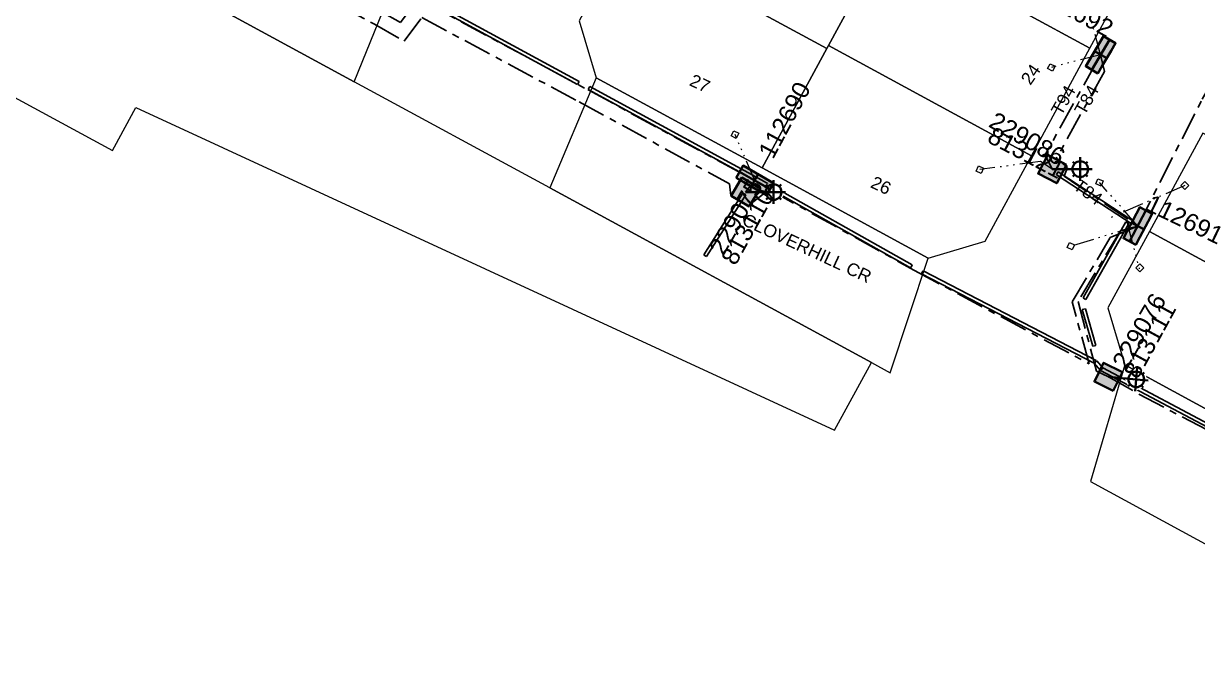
# Model space of a CAD drawing. Header units: metres. Extents: x 293418 to 294566, y 6233478 to 6234177.
# Drawn here: x 293502.3 to 293670.1, y 6233555.2 to 6233645.8 of the extents above; entities that cross this region are included whole.
import ezdxf
from ezdxf.enums import TextEntityAlignment as Align

# ---------------------------------------------------------------- set-up
doc = ezdxf.new("R2010")
doc.units = ezdxf.units.M
doc.linetypes.add('Cable Exist UG', pattern=[7, 4, -1, 1, -1])
doc.linetypes.add('PHANTOMX2', pattern=[6.6, 3, -0.75, 0.2, -0.75, 0.2, -0.75, 0.2, -0.75])
doc.layers.get('0').update_dxf_attribs({"color": 6})
for name, color, linetype, lineweight in [('_User_LV_Exist', 5, 'Continuous', 35), ('Cadastre Land Parcels_SP_EXT', 118, 'Continuous', 15), ('Cadastre Roads_SP_EXT', 218, 'Continuous', 15), ('Mains_LV_EXT', 163, 'Continuous', 25), ('Mains_LV_SL_EXT', 135, 'Continuous', 25), ('Services_SP_EXT', 42, 'PHANTOMX2', 20)]:
    doc.layers.add(name, color=color, linetype=linetype, lineweight=lineweight)
for name, color, linetype in [('Duct_SP_EXT', 30, 'Continuous'), ('Equip_SP_SL_EXT', 7, 'Continuous'), ('SupportsUG_SP_LV_EXT', 7, 'Continuous'), ('SupportsUG_SP_LV_SL_EXT', 7, 'Continuous')]:
    doc.layers.add(name, color=color, linetype=linetype)
doc.layers.add('Features_HIDE', color=1, linetype='Continuous', plot=False)
doc.styles.add('COLUMN_LABEL', font='arial.ttf', dxfattribs={"height": 2})
doc.styles.add('iecARIAL', font='arial.ttf', dxfattribs={"height": 2})
doc.styles.add('POLE_LABEL', font='arial.ttf', dxfattribs={"height": 2})
doc.styles.add('SL_LABEL', font='arial.ttf', dxfattribs={"height": 2})
doc.styles.get("Standard").update_dxf_attribs({"font": 'arial.ttf'})

# ---------------------------------------------------------------- blocks, each defined once
blk = doc.blocks.new('SL_LANTERN_EXT')
at = {"flags": 9}
for tag, p in [('LRATECODE', (-7.4, 0)), ('LOUTREACHVOCAB', (-7.2, 0)), ('LOUTREACH', (-7, 0)), ('LANTNUMBER', (-6.6, 0)), ('LNEW', (-6.4, 0)), ('LMASTVOCAB', (-6.2, 0)), ('LMAST', (-6, 0)), ('LLAMPVOCAB', (-5.8, 0)), ('LLAMP', (-5.6, 0)), ('LEXIST', (-5.4, 0)), ('LCHARGE3PERCENT', (-5.2, 0)), ('LCHARGE3', (-5, 0)), ('LCHARGE2PERCENT', (-4.8, 0)), ('LCHARGE2', (-4.6, 0)), ('LCHARGE1PERCENT', (-4.4, 0)), ('LCHARGE1', (-4.2, 0)), ('LCATEGORY', (-4, 0)), ('LBRACKETVOCAB', (-3.8, 0)), ('LBRACKET', (-3.6, 0)), ('LKINGHEIGHT', (-3.4, 0)), ('CREPLACE', (-3.2, 0)), ('CREMOVE', (-3, 0)), ('CNUMBER', (-2.8, 0)), ('CNEW', (-2.6, 0)), ('CEXIST', (-2.4, 0)), ('USAGE', (-2.2, 0)), ('STATE', (-2, 0)), ('OWNED_BY', (-1.8, 0)), ('ORIENTATION', (-1.6, 0)), ('OPERATING_VOLTAGE', (-1.4, 0)), ('NO_PHASES', (-1.2, 0)), ('LANTERN_TYPE', (-1, 0)), ('LANTERN_PURPOSE', (-0.8, 0)), ('CONTROL_TYPE', (-0.6, 0)), ('CONSTRUCTED_VOLTAGE', (-0.4, 0))]:
    blk.add_attdef(tag, text='', height=0.001, rotation=270, dxfattribs=at).set_placement(p, align=Align.MIDDLE_LEFT)
at = {"style": 'SL_LABEL', "flags": 9}
blk.add_attdef('STREET_CODE', text='', height=0.001, rotation=270, dxfattribs=at).set_placement((0, 0), align=Align.MIDDLE_LEFT)
at = {"flags": 1}
blk.add_attdef('Z', (0, 0), '', height=0.001, rotation=270, dxfattribs=at)
at = {"width": 0.9}
blk.add_attdef('LNUMBER', text='', height=1, dxfattribs=at).set_placement((7, -1), align=Align.MIDDLE_LEFT)
at = {"flags": 9}
for tag, p in [('LREMOVE', (0, -7.6)), ('LREPLACE', (0, -7.8)), ('LTYPE', (0, -8)), ('LTYPEVOCAB', (0, -8.2)), ('LEGEND', (0, -8.4)), ('SUBURB', (0, -8.6)), ('STREETNAME', (0, -8.8)), ('LOCATION', (0, -9)), ('NOTES', (0, -9.2)), ('MAINTAINED_BY', (0, -9.86))]:
    blk.add_attdef(tag, text='', height=0.001, dxfattribs=at).set_placement(p, align=Align.MIDDLE_LEFT)
blk.add_attdef('OPERATED_BY', (0, -9.61), '', height=0.001, dxfattribs=at)
at = {"layer": 'Features_HIDE', "width": 0.9}
blk.add_attdef('ASSET_NUM', text='', height=1, dxfattribs=at).set_placement((7, 1), align=Align.MIDDLE_LEFT)
blk.add_wipeout([(5.69, 0), (5.06, -1.06), (4, -1.69), (2.94, -1.06), (2.31, 0), (2.94, 1.06), (4, 1.69), (5.06, 1.06)])
for p, q in [((4, 1.69), (4, 0)), ((0, 0), (4, 0)), ((2.94, 1.06), (3.2, 0.8)), ((5.06, 1.06), (4.8, 0.8)), ((2.94, -1.06), (3.2, -0.8)), ((4, 0), (5.69, 0)), ((4, 0), (4, -1.69)), ((5.06, -1.06), (4.8, -0.8))]:
    blk.add_line(p, q)
blk.add_circle((4, 0), 1.12)
blk = doc.blocks.new('CCP_EXT')
at = {"flags": 9}
for tag, p in [('LIFE_SUPPORT', (0, -1.6)), ('STATE', (0, -1.8)), ('NOTES', (0, -2))]:
    blk.add_attdef(tag, text='', height=0.2, dxfattribs=at).set_placement(p, align=Align.MIDDLE_LEFT)
blk.add_wipeout([(0, 0.57), (0.57, 0), (0, -0.57), (-0.57, 0)])
blk.add_lwpolyline([(-0.57, 0), (0, 0.57), (0.57, 0), (0, -0.57), (-0.57, 0)])
at = {"flags": 1}
blk.add_attdef('Z', (0, 0), '', height=0.2, dxfattribs=at)
at = {"flags": 9}
for tag, p in [('CCP_TYPE', (0, 0)), ('CONSTRUCTED_VOLTAGE', (0, -0.2)), ('OPERATING_VOLTAGE', (0, -0.6)), ('ORIENTATION', (0, -0.8)), ('OWNED_BY', (0, -1)), ('NO_PHASES', (0, -0.4)), ('USAGE', (0, -1.2)), ('LEGEND', (0, -1.4))]:
    blk.add_attdef(tag, text='', height=0.2, dxfattribs=at).set_placement(p, align=Align.MIDDLE_LEFT)
blk = doc.blocks.new('PILLAR_EXT')
blk.add_hatch(color=256).paths.add_polyline_path([(-2.5, 1), (-2.5, -1), (2.5, -1), (2.5, 1)])
for p, q in [((-2.5, 0), (2.5, 0)), ((0, 1), (0, -1))]:
    blk.add_line(p, q)
at = {"ltscale": 10}
blk.add_line((2.5, 0), (-2.5, 0), dxfattribs=at)
blk.add_lwpolyline([(-2.5, -1), (-1.25, -1), (1.25, -1), (2.5, -1), (2.5, 1), (-2.5, 1)], close=True)
at = {"width": 0.9, "flags": 8}
blk.add_attdef('ASSET_NUM', text='', height=2, rotation=90, dxfattribs=at).set_placement((-2, 4), align=Align.MIDDLE_LEFT)
for tag, p, flags in [('OWNED_BY', (0, -0.2), 9), ('STATE', (0, -0.4), 9), ('SUPPORT_TYPE', (0, -0.6), 9), ('STREETNAME', (0, -1.8), 9), ('USAGE', (0, -0.8), 9), ('LEGEND', (0, -1), 9), ('LOCATION', (0, -1.2), 9), ('NOTES', (0, -1.4), 9), ('PARENT', (0, -1.6), 9), ('SUBURB', (0, -2), 1)]:
    blk.add_attdef(tag, p, '', height=0.2, dxfattribs=dict(flags=flags))
blk = doc.blocks.new('COLUMN_EXT')
blk.add_hatch(color=256).paths.add_polyline_path([(1.5, -1.5), (1.5, 1.5), (-1.5, 1.5), (-1.5, -1.5)])
blk.add_lwpolyline([(1.5, 1.5), (-1.5, 1.5), (-1.5, -1.5), (1.5, -1.5)], close=True)
at = {"flags": 9}
for tag, p in [('STREETNAME', (-1.81, 1.6)), ('SUBURB', (-1.81, 1.8)), ('NOTES', (-1.81, 2)), ('COLUMN_TYPE', (-1.81, 0.4)), ('OWNED_BY', (-1.81, 0.6)), ('LOCATION', (-1.81, 1.4)), ('LEGEND', (-1.81, 1.2)), ('USAGE', (-1.81, 1)), ('STATE', (-1.81, 0.8))]:
    blk.add_attdef(tag, text='', height=0.2, rotation=180, dxfattribs=at).set_placement(p, align=Align.MIDDLE_LEFT)
at = {"flags": 1}
blk.add_attdef('Z', (-1.81, 2.35), '', height=0.2, rotation=180, dxfattribs=at)
at = {"flags": 9}
for tag, style, p in [('STRUCTURE_PLANT_NUMBER', 'POLE_LABEL', (-1.81, -0.03)), ('STREET_CODE', 'COLUMN_LABEL', (-1.81, 0.2))]:
    blk.add_attdef(tag, text='', height=0.2, rotation=180, dxfattribs=dict(at, style=style)).set_placement(p, align=Align.MIDDLE_LEFT)
at = {"style": 'COLUMN_LABEL', "width": 0.9, "flags": 8}
blk.add_attdef('ASSET_NUM', text='', height=2, rotation=270, dxfattribs=at).set_placement((2, -4), align=Align.MIDDLE_LEFT)

msp = doc.modelspace()

# ---------------------------------------------------------------- linework, layer by layer
at = {"layer": 'Cadastre Land Parcels_SP_EXT', "linetype": 'Continuous'}
for points in [[(293617.365, 6233642.618), (293624.763, 6233656.241), (293595.76, 6233671.99), (293588.124, 6233657.927), (293617.127, 6233642.179), (293617.365, 6233642.618)], [(293663.072, 6233657.631), (293634.069, 6233673.379), (293633.115, 6233671.623), (293625.717, 6233657.998), (293654.721, 6233642.249), (293663.072, 6233657.631)], [(293617.127, 6233642.179), (293588.124, 6233657.927), (293581.726, 6233646.145), (293584.136, 6233638.009), (293607.866, 6233625.123), (293617.127, 6233642.179)], [(293654.721, 6233642.249), (293625.717, 6233657.998), (293624.763, 6233656.241), (293617.365, 6233642.618), (293646.369, 6233626.869), (293654.721, 6233642.249)], [(293639.733, 6233614.647), (293646.369, 6233626.869), (293617.365, 6233642.618), (293617.127, 6233642.179), (293607.866, 6233625.123), (293631.596, 6233612.237), (293639.733, 6233614.647)], [(293699.882, 6233614.342), (293670.878, 6233630.09), (293663.243, 6233616.028), (293692.246, 6233600.28), (293699.882, 6233614.342)], [(293692.246, 6233600.28), (293663.243, 6233616.028), (293657.311, 6233605.102), (293659.72, 6233596.967), (293683.451, 6233584.082), (293692.246, 6233600.28)]]:
    msp.add_lwpolyline(points, close=True, dxfattribs=at)
msp.add_lwpolyline([(293456.555, 6233659.311), (293515.015, 6233627.59), (293515.306, 6233628.123), (293518.354, 6233633.742), (293618.235, 6233587.629), (293623.484, 6233597.297), (293577.511, 6233622.26), (293549.572, 6233637.43), (293549.572, 6233637.43), (293509.272, 6233659.312), (293500.175, 6233664.251)], dxfattribs=at)
at = {"layer": 'Cadastre Roads_SP_EXT', "linetype": 'Continuous'}
msp.add_lwpolyline([(293500.175, 6233664.251), (293509.272, 6233659.312), (293549.572, 6233637.43), (293556.009, 6233653.284), (293532.281, 6233666.173), (293517.784, 6233674.049), (293507.236, 6233679.779), (293504.826, 6233687.915), (293510.314, 6233698.02), (293516.28, 6233709.005), (293523.438, 6233722.187), (293529.402, 6233733.172), (293536.56, 6233746.355)], dxfattribs=at)
msp.add_lwpolyline([(293707.182, 6233571.196), (293683.451, 6233584.082), (293659.72, 6233596.967), (293654.792, 6233580.297), (293701.099, 6233555.152), (293707.182, 6233571.196)], close=True, dxfattribs=at)
at = {"layer": 'Duct_SP_EXT'}
for p, q in [((293557.776, 6233650.477), (293581.727, 6233637.478)), ((293557.547, 6233650.055), (293581.498, 6233637.056)), ((293581.498, 6233637.056), (293581.613, 6233637.267)), ((293581.727, 6233637.478), (293581.613, 6233637.267)), ((293583.223, 6233636.745), (293583.108, 6233636.534)), ((293582.994, 6233636.323), (293583.108, 6233636.534)), ((293606.733, 6233623.435), (293606.85, 6233623.645)), ((293606.733, 6233623.435), (293629.098, 6233610.831)), ((293606.736, 6233623.434), (293606.85, 6233623.645)), ((293606.965, 6233623.855), (293606.85, 6233623.645)), ((293606.968, 6233623.854), (293606.85, 6233623.645)), ((293606.968, 6233623.854), (293629.334, 6233611.249)), ((293649.936, 6233624.15), (293650.068, 6233624.351)), ((293650.199, 6233624.552), (293650.068, 6233624.351)), ((293605.122, 6233621.526), (293599.534, 6233612.697)), ((293605.528, 6233621.269), (293599.939, 6233612.441)), ((293605.122, 6233621.526), (293605.325, 6233621.398)), ((293605.528, 6233621.269), (293605.325, 6233621.398)), ((293659.859, 6233617.413), (293653.748, 6233606.538)), ((293660.277, 6233617.178), (293654.166, 6233606.303)), ((293659.859, 6233617.413), (293660.068, 6233617.295)), ((293660.277, 6233617.178), (293660.068, 6233617.295)), ((293660.746, 6233617.077), (293660.877, 6233617.277)), ((293661.009, 6233617.478), (293660.877, 6233617.277)), ((293599.534, 6233612.697), (293599.737, 6233612.569)), ((293599.939, 6233612.441), (293599.737, 6233612.569)), ((293629.098, 6233610.831), (293629.216, 6233611.04)), ((293629.334, 6233611.249), (293629.216, 6233611.04)), ((293630.66, 6233609.99), (293630.771, 6233610.203)), ((293630.66, 6233609.99), (293655.408, 6233597.168)), ((293630.881, 6233610.416), (293630.771, 6233610.203)), ((293630.881, 6233610.416), (293655.629, 6233597.594)), ((293653.748, 6233606.538), (293653.957, 6233606.42)), ((293653.644, 6233604.866), (293653.875, 6233604.932)), ((293653.644, 6233604.866), (293655.135, 6233599.624)), ((293654.106, 6233604.997), (293653.875, 6233604.932)), ((293654.166, 6233606.303), (293653.957, 6233606.42)), ((293654.106, 6233604.997), (293655.597, 6233599.755)), ((293655.135, 6233599.624), (293655.366, 6233599.69)), ((293655.597, 6233599.755), (293655.366, 6233599.69)), ((293655.338, 6233597.223), (293655.519, 6233597.381)), ((293655.338, 6233597.223), (293656.261, 6233596.165)), ((293655.408, 6233597.168), (293655.519, 6233597.381)), ((293655.629, 6233597.594), (293655.519, 6233597.381)), ((293655.699, 6233597.539), (293655.519, 6233597.381)), ((293655.699, 6233597.539), (293656.565, 6233596.547)), ((293656.565, 6233596.547), (293656.413, 6233596.356)), ((293656.565, 6233596.547), (293698.098, 6233574.507)), ((293656.261, 6233596.165), (293656.413, 6233596.356)), ((293656.261, 6233596.165), (293697.873, 6233574.083))]:
    msp.add_line(p, q, dxfattribs=at)
at = {"layer": 'Mains_LV_SL_EXT', "linetype": 'Cable Exist UG'}
for points in [[(293606.822, 6233623.336), (293605.513, 6233621.675)], [(293657.371, 6233595.256), (293661.741, 6233592.785), (293661.741, 6233592.785), (293705.124, 6233569.999)]]:
    msp.add_lwpolyline(points, dxfattribs=at)
at = {"layer": 'Services_SP_EXT'}
msp.add_lwpolyline([(293656.265, 6233641.295), (293654.42, 6233647.991)], dxfattribs=at)

# ---------------------------------------------------------------- block references
at = {"layer": '_User_LV_Exist'}
ref = msp.add_blockref('PILLAR_EXT', (293661.568, 6233616.809), dxfattribs=dict(at, rotation=62.30109079636585))
ref.add_attrib('ASSET_NUM', '112691', dxfattribs={"layer": '0', "height": 2.5, "rotation": 334.20023, "style": 'iecARIAL'}).set_placement((293663.068, 6233620.309), align=Align.MIDDLE_LEFT)
at = {"layer": 'Services_SP_EXT'}
for p, rotation in [((293656.093, 6233623.056), 203.8397250590942), ((293652, 6233613.932), 107.8397248728116)]:
    msp.add_blockref('CCP_EXT', p, dxfattribs=dict(at, rotation=rotation))
at = {"layer": 'SupportsUG_SP_LV_EXT'}
ref = msp.add_blockref('PILLAR_EXT', (293661.568, 6233616.809), dxfattribs=dict(at, rotation=62.30109079636585))
ref.add_attrib('ASSET_NUM', '112691', dxfattribs={"layer": '0', "height": 2.5, "rotation": 334.20023, "style": 'iecARIAL'}).set_placement((293663.068, 6233620.309), align=Align.MIDDLE_LEFT)

# ---------------------------------------------------------------- texts
at = {"layer": 'Cadastre Roads_SP_EXT'}
msp.add_text('CLOVERHILL CR', height=1.8, rotation=334.9538, dxfattribs=at).set_placement((293604.862, 6233617.076))
at = {"layer": 'Features_HIDE'}
for s, rotation, p in [('27', 334.70286, (293597.337, 6233636.977)), ('24', 55.59734, (293646.217, 6233636.835)), ('26', 334.92133, (293623.222, 6233622.399))]:
    msp.add_text(s, height=1.8, rotation=rotation, dxfattribs=at).set_placement(p)
at = {"layer": 'Mains_LV_EXT'}
for s, rotation, p in [('T94', 60.62729, (293650.642, 6233632.463)), ('T84', 60.72093, (293653.979, 6233632.516))]:
    msp.add_text(s, height=1.8, rotation=rotation, dxfattribs=at).set_placement(p)

# ---------------------------------------------------------------- next in the draw order: linework, layer by layer
at = {"layer": 'Duct_SP_EXT'}
for p, q in [((293649.936, 6233624.15), (293660.746, 6233617.077)), ((293650.199, 6233624.552), (293661.009, 6233617.478))]:
    msp.add_line(p, q, dxfattribs=at)
at = {"layer": 'Services_SP_EXT'}
for points in [[(293661.568, 6233616.809), (293656.093, 6233623.056)], [(293661.568, 6233616.809), (293652, 6233613.932)]]:
    msp.add_lwpolyline(points, dxfattribs=at)

# ---------------------------------------------------------------- next in the draw order: block references
for p, rotation in [((293649.222, 6233639.472), 17.19530003075145), ((293604.003, 6233629.885), 288.1115740122497), ((293638.98, 6233624.87), 20.48799763562163), ((293668.313, 6233622.585), 90.0000000000002)]:
    msp.add_blockref('CCP_EXT', p, dxfattribs=dict(at, rotation=rotation))
msp.add_blockref('CCP_EXT', (293661.864, 6233610.839), dxfattribs=at)

# ---------------------------------------------------------------- next in the draw order: texts
at = {"layer": 'Mains_LV_EXT'}
msp.add_text('T84', height=1.8, rotation=323.80376, dxfattribs=at).set_placement((293652.18, 6233622.234))

# ---------------------------------------------------------------- next in the draw order: linework, layer by layer
at = {"layer": 'Cadastre Roads_SP_EXT', "linetype": 'Continuous'}
msp.add_lwpolyline([(293631.596, 6233612.237), (293607.866, 6233625.123), (293584.136, 6233638.009), (293577.511, 6233622.26), (293623.484, 6233597.297), (293626.177, 6233595.832), (293631.596, 6233612.237)], close=True, dxfattribs=at)
at = {"layer": 'Duct_SP_EXT'}
for p, q in [((293583.223, 6233636.745), (293606.965, 6233623.855)), ((293582.994, 6233636.323), (293606.736, 6233623.434))]:
    msp.add_line(p, q, dxfattribs=at)
at = {"layer": 'Mains_LV_EXT', "linetype": 'Cable Exist UG'}
for points in [[(293527.017, 6233670.977), (293523.737, 6233663.182), (293523.737, 6233663.182), (293527.267, 6233661.346), (293527.678, 6233658.814), (293546.397, 6233648.832), (293547.492, 6233648.285), (293552.44, 6233645.648), (293556.723, 6233643.221), (293559.225, 6233646.615), (293581.696, 6233634.564), (293603.19, 6233622.855), (293603.399, 6233621.169), (293605.876, 6233619.708), (293608.883, 6233622.038), (293608.883, 6233622.038), (293629.055, 6233610.786), (293629.646, 6233610.462), (293629.646, 6233610.462), (293654.604, 6233597.124), (293654.604, 6233597.124), (293652.187, 6233605.969), (293657.627, 6233615.179), (293661.568, 6233616.809)], [(293527.017, 6233670.977), (293527.772, 6233668.753), (293525.955, 6233664.355), (293526.465, 6233664.049), (293526.465, 6233664.049), (293528.383, 6233663.078), (293529.126, 6233662.739), (293529.126, 6233662.739), (293529.527, 6233660.148), (293547.348, 6233650.608), (293548.456, 6233650.057), (293553.473, 6233647.429), (293556.162, 6233645.906), (293558.679, 6233649.286), (293558.679, 6233649.286), (293583.004, 6233636.259), (293606.675, 6233623.406)], [(293661.568, 6233616.809), (293670.789, 6233634.942), (293670.789, 6233634.942), (293676.112, 6233644.306)], [(293656.265, 6233641.295), (293655.781, 6233640.422), (293655.781, 6233640.422), (293648.334, 6233627.011), (293649.347, 6233624.943)], [(293656.265, 6233641.295), (293656.791, 6233638.891), (293656.791, 6233638.891), (293649.959, 6233626.528), (293651.518, 6233625.192), (293651.03, 6233623.948), (293661.568, 6233616.809)]]:
    msp.add_lwpolyline(points, dxfattribs=at)
at = {"layer": 'Mains_LV_SL_EXT', "linetype": 'Cable Exist UG'}
msp.add_lwpolyline([(293661.568, 6233616.809), (293659.085, 6233616.105), (293659.085, 6233616.105), (293653.036, 6233606.046), (293655.667, 6233596.066), (293657.371, 6233595.256)], dxfattribs=at)
at = {"layer": 'Services_SP_EXT'}
for points in [[(293656.265, 6233641.295), (293649.222, 6233639.472)], [(293606.822, 6233623.336), (293604.003, 6233629.885)], [(293649.347, 6233624.943), (293647.682, 6233626.043), (293638.98, 6233624.87)], [(293668.313, 6233622.585), (293657.66, 6233617.989)], [(293660.03, 6233617.223), (293661.784, 6233610.717)]]:
    msp.add_lwpolyline(points, dxfattribs=at)

# ---------------------------------------------------------------- next in the draw order: block references
at = {"layer": '_User_LV_Exist'}
ref = msp.add_blockref('PILLAR_EXT', (293656.265, 6233641.295), dxfattribs=dict(at, rotation=59.19529981952693))
ref.add_attrib('ASSET_NUM', '112692', dxfattribs={"layer": '0', "height": 2.5, "rotation": 331.1645, "style": 'iecARIAL'}).set_placement((293657.765, 6233644.795), align=Align.MIDDLE_RIGHT)
at = {"layer": 'SupportsUG_SP_LV_EXT'}
ref = msp.add_blockref('PILLAR_EXT', (293656.265, 6233641.295), dxfattribs=dict(at, rotation=59.19529981952693))
ref.add_attrib('ASSET_NUM', '112692', dxfattribs={"layer": '0', "height": 2.5, "rotation": 331.1645, "style": 'iecARIAL'}).set_placement((293657.765, 6233644.795), align=Align.MIDDLE_RIGHT)
ref = msp.add_blockref('PILLAR_EXT', (293606.822, 6233623.336), dxfattribs=dict(at, rotation=330.1115742239795))
ref.add_attrib('ASSET_NUM', '112690', dxfattribs={"layer": '0', "height": 2.5, "rotation": 61.88413, "style": 'iecARIAL'}).set_placement((293608.322, 6233626.836), align=Align.MIDDLE_LEFT)

# ---------------------------------------------------------------- next in the draw order: block references
at = {"layer": 'Equip_SP_SL_EXT'}
ref = msp.add_blockref('SL_LANTERN_EXT', (293649.347, 6233624.943), dxfattribs=at)
ref.add_attrib('ASSET_NUM', '229086', dxfattribs={"layer": '0', "height": 2.5, "rotation": 330.54083, "style": 'iecARIAL'}).set_placement((293650.847, 6233626.443), align=Align.MIDDLE_RIGHT)
ref = msp.add_blockref('SL_LANTERN_EXT', (293605.513, 6233621.675), dxfattribs=at)
ref.add_attrib('ASSET_NUM', '229075', dxfattribs={"layer": '0', "height": 2.5, "rotation": 60.34089, "style": 'iecARIAL'}).set_placement((293607.013, 6233623.175), align=Align.MIDDLE_RIGHT)
ref = msp.add_blockref('SL_LANTERN_EXT', (293657.371, 6233595.256), dxfattribs=dict(at, rotation=354.9319316001327))
ref.add_attrib('ASSET_NUM', '229076', dxfattribs={"layer": '0', "height": 2.5, "rotation": 60.2258, "style": 'iecARIAL'}).set_placement((293658.871, 6233596.756), align=Align.MIDDLE_LEFT)

# ---------------------------------------------------------------- next in the draw order: block references
at = {"layer": 'SupportsUG_SP_LV_SL_EXT'}
ref = msp.add_blockref('COLUMN_EXT', (293649.347, 6233624.943), dxfattribs=dict(at, rotation=332.4879971093208))
ref.add_attrib('ASSET_NUM', '813121', dxfattribs={"layer": '0', "height": 2.5, "rotation": 332.2257, "style": 'COLUMN_LABEL'}).set_placement((293651.347, 6233625.693), align=Align.TOP_RIGHT)
ref = msp.add_blockref('COLUMN_EXT', (293605.513, 6233621.675), dxfattribs=dict(at, rotation=239.3493320153187))
ref.add_attrib('ASSET_NUM', '813110', dxfattribs={"layer": '0', "height": 2.5, "rotation": 60.98964, "style": 'COLUMN_LABEL'}).set_placement((293607.513, 6233622.425), align=Align.TOP_RIGHT)
ref = msp.add_blockref('COLUMN_EXT', (293657.371, 6233595.256), dxfattribs=dict(at, rotation=243.6065006466316))
ref.add_attrib('ASSET_NUM', '813111', dxfattribs={"layer": '0', "height": 2.5, "rotation": 61.30774, "style": 'COLUMN_LABEL'}).set_placement((293659.371, 6233596.006), align=Align.TOP_LEFT)

# ---------------------------------------------------------------- next in the draw order: block references
at = {"layer": '_User_LV_Exist'}
ref = msp.add_blockref('SL_LANTERN_EXT', (293649.347, 6233624.943), dxfattribs=at)
ref.add_attrib('ASSET_NUM', '229086', dxfattribs={"layer": '0', "height": 2.5, "rotation": 330.54083, "style": 'iecARIAL'}).set_placement((293650.847, 6233626.443), align=Align.MIDDLE_RIGHT)
ref = msp.add_blockref('SL_LANTERN_EXT', (293605.513, 6233621.675), dxfattribs=at)
ref.add_attrib('ASSET_NUM', '229075', dxfattribs={"layer": '0', "height": 2.5, "rotation": 60.34089, "style": 'iecARIAL'}).set_placement((293607.013, 6233623.175), align=Align.MIDDLE_RIGHT)
ref = msp.add_blockref('SL_LANTERN_EXT', (293657.371, 6233595.256), dxfattribs=dict(at, rotation=354.9319316001327))
ref.add_attrib('ASSET_NUM', '229076', dxfattribs={"layer": '0', "height": 2.5, "rotation": 60.2258, "style": 'iecARIAL'}).set_placement((293658.871, 6233596.756), align=Align.MIDDLE_LEFT)

# ---------------------------------------------------------------- next in the draw order: block references
ref = msp.add_blockref('PILLAR_EXT', (293606.822, 6233623.336), dxfattribs=dict(at, rotation=330.1115742239795))
ref.add_attrib('ASSET_NUM', '112690', dxfattribs={"layer": '0', "height": 2.5, "rotation": 61.88413, "style": 'iecARIAL'}).set_placement((293608.322, 6233626.836), align=Align.MIDDLE_LEFT)
ref = msp.add_blockref('COLUMN_EXT', (293649.347, 6233624.943), dxfattribs=dict(at, rotation=332.4879971093208))
ref.add_attrib('ASSET_NUM', '813121', dxfattribs={"layer": '0', "height": 2.5, "rotation": 332.2257, "style": 'COLUMN_LABEL'}).set_placement((293651.347, 6233625.693), align=Align.TOP_RIGHT)
ref = msp.add_blockref('COLUMN_EXT', (293605.513, 6233621.675), dxfattribs=dict(at, rotation=239.3493320153187))
ref.add_attrib('ASSET_NUM', '813110', dxfattribs={"layer": '0', "height": 2.5, "rotation": 60.98964, "style": 'COLUMN_LABEL'}).set_placement((293607.513, 6233622.425), align=Align.TOP_RIGHT)
ref = msp.add_blockref('COLUMN_EXT', (293657.371, 6233595.256), dxfattribs=dict(at, rotation=243.6065006466316))
ref.add_attrib('ASSET_NUM', '813111', dxfattribs={"layer": '0', "height": 2.5, "rotation": 61.30774, "style": 'COLUMN_LABEL'}).set_placement((293659.371, 6233596.006), align=Align.TOP_LEFT)

doc.saveas('drawing.dxf')
